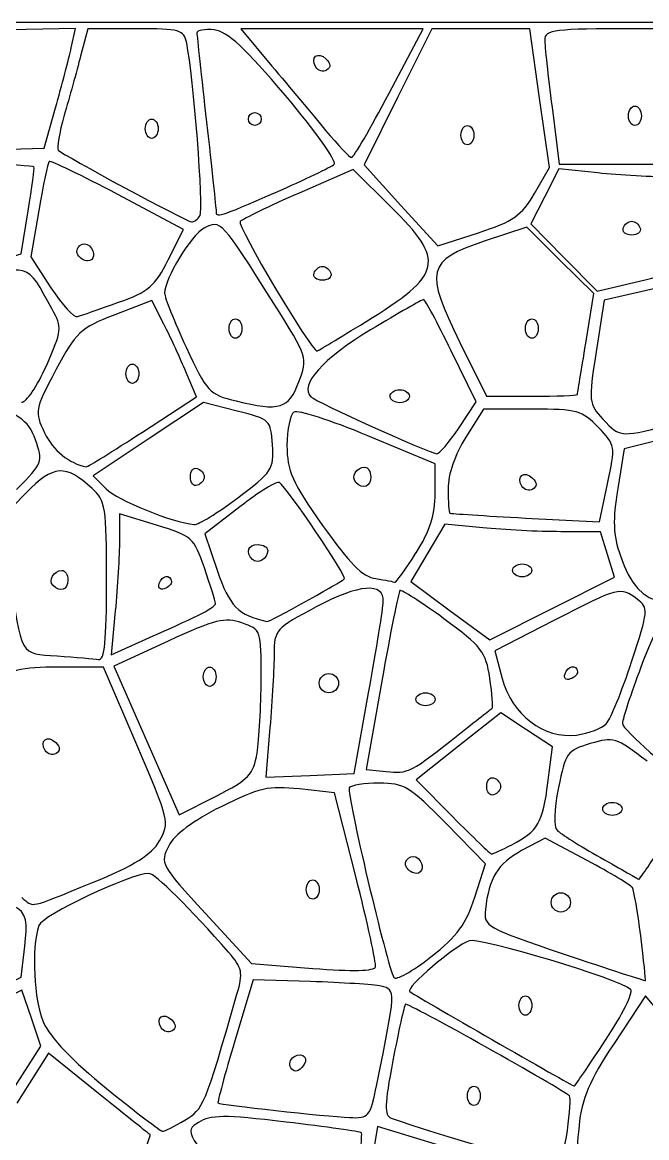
# Model space of a CAD drawing. Extents: x 1 to 601, y -4 to 449.
# Drawn here: x 448.6 to 521.2, y 319.4 to 449.1 of the extents above; entities that cross this region are included whole.
import ezdxf

# ---------------------------------------------------------------- set-up
doc = ezdxf.new("R2010")
doc.units = 0
doc.layers.get('0').update_dxf_attribs({"linetype": 'CONTINUOUS'})

msp = doc.modelspace()

# ---------------------------------------------------------------- linework, layer by layer
at = {"color": 7}
for points in [[(0.875971, 224.12403), (0.875971, 449.124032), (300.87597, 449.124032), (600.87597, 449.124032), (600.87597, 224.12403), (600.87597, -0.87597), (300.87597, -0.87597), (0.875971, -0.87597)], [(482.727668, 443.911697)], [(491.264955, 440.874032)], [(474.87597, 437.874032)], [(519.12597, 438.249032)], [(462.87597, 436.749032)], [(499.62597, 435.999032)], [(478.02714, 429.332852)], [(508.174035, 429.221819)], [(469.259062, 426.637133)], [(518.519723, 425.180282)], [(455.033003, 422.072209)], [(482.519723, 419.930284)], [(459.764828, 416.555344)], [(488.492393, 414.258926)], [(472.62597, 413.499034)], [(507.12597, 413.499034)], [(451.36395, 409.182574)], [(460.62597, 408.249034)], [(480.757493, 407.298806)], [(491.37597, 405.624034)], [(513.165713, 405.811534)], [(462.548918, 401.466206)], [(499.369072, 401.917976)], [(468.12597, 396.249034)], [(487.396358, 395.603644)], [(506.727668, 395.161699)], [(473.64903, 393.811534)], [(475.35558, 386.644421)], [(505.62597, 385.374034)], [(458.37597, 384.118294)], [(452.146358, 383.603644)], [(464.48847, 383.836534)], [(481.534672, 381.746531)], [(469.063553, 380.147509)], [(469.62597, 372.99903)], [(511.73847, 373.336537)], [(483.12597, 372.24903)], [(494.37597, 370.37403)], [(516.547222, 367.536375)], [(499.25097, 366.192915)], [(451.227668, 364.411695)], [(475.887735, 364.144335)], [(502.62597, 360.24903)], [(516.12597, 357.62403)], [(505.530338, 353.449575)], [(493.283003, 350.822205)], [(456.72648, 349.059825)], [(487.383638, 349.74903)], [(481.62597, 348.24903)], [(501.244575, 347.362395)], [(510.12597, 346.74903)], [(520.55631, 342.84213)], [(506.37597, 334.74903)], [(464.727668, 332.161695)], [(516.454433, 330.710535)], [(479.82339, 327.50688)], [(489.82368, 325.56153)], [(500.37597, 324.24903)], [(467.46765, 321.42249)], [(512.015303, 320.22825)]]:
    msp.add_lwpolyline(points, close=True, dxfattribs=at)
for points in [[(454.253782, 446.136851), (454.75521, 448.419813), (445.180935, 448.209422), (435.606668, 447.999032), (434.999423, 445.749032)], [(461.765587, 448.374032), (456.183787, 448.374032), (455.351677, 445.186532)], [(491.264955, 440.874032), (495.23655, 448.374032), (484.616347, 448.374032), (473.996145, 448.374032), (477.623558, 444.039903)], [(508.174035, 429.221819), (509.926762, 432.249032), (508.786935, 440.311532), (507.6471, 448.374032), (501.93252, 448.374032), (496.21794, 448.374032), (492.279277, 440.454477), (488.340622, 432.534922), (492.63531, 427.821837), (496.92999, 423.108754), (501.675652, 424.651679)], [(529.496633, 442.936532), (530.104837, 448.374032), (519.7404, 448.374032)], [(435.954277, 438.784317), (437.516378, 434.069602), (444.31716, 434.284317), (451.11795, 434.499032), (452.435152, 439.176461)], [(510.224092, 439.237326), (511.072215, 432.624032), (519.565102, 432.624032), (528.057997, 432.624032), (528.473213, 435.061532)], [(515.552205, 431.598953), (511.008405, 432.073874), (509.376997, 428.876047), (507.74559, 425.678222), (511.609365, 421.765849), (515.47314, 417.853466), (521.237055, 419.215639)], [(491.470433, 427.655559), (487.064888, 432.01513), (480.782933, 429.263939)], [(465.561892, 421.494259), (467.3451, 425.013253), (459.673035, 429.093668)], [(443.459468, 420.714026), (448.417973, 422.206954), (449.244225, 427.19324)], [(450.479325, 427.247834), (449.551852, 421.840811), (451.901415, 418.241224)], [(514.153815, 411.784841), (515.102183, 417.570656), (511.19037, 421.433884), (507.27855, 425.297104), (502.326105, 423.649037)], [(531.869445, 418.382681), (530.611215, 420.050756), (523.453718, 418.420219), (516.29622, 416.789681), (515.363865, 410.796199)], [(465.05514, 414.004751), (463.65342, 416.760476), (459.327195, 415.099714)], [(499.510358, 411.884111), (502.615035, 405.624034), (507.870503, 405.624034)], [(499.369073, 401.917976), (501.38346, 404.961911), (498.47955, 410.917976)], [(462.548918, 401.466206), (468.82686, 405.558379), (467.641868, 408.403706)], [(473.572568, 403.904651), (469.644165, 404.895934), (463.227593, 400.625794), (456.81102, 396.355646), (458.322953, 394.843714)], [(507.923153, 404.122691), (502.25097, 404.121191), (500.18847, 400.856389)], [(534.177203, 399.949001), (531.362925, 402.697076), (525.00252, 401.101841), (518.642122, 399.506606), (517.872697, 394.877816)], [(496.61877, 394.333369), (496.61127, 397.749034), (488.80107, 401.016394)], [(515.616495, 402.014231), (515.616495, 402.014389)], [(507.12597, 391.462706), (515.75097, 390.998876), (516.694313, 395.451731)], [(449.022038, 394.395611), (446.110358, 391.413776), (447.043598, 385.206401)], [(464.18847, 390.639199), (459.87597, 391.961711), (459.87072, 388.855369)], [(473.876962, 392.771974), (469.8087, 389.624186), (471.27114, 385.293679)], [(502.173488, 390.319639), (497.75097, 390.765244), (495.764115, 387.414311), (493.777268, 384.063379), (498.37248, 380.672614), (502.9677, 377.281841), (510.234188, 380.928334), (517.500668, 384.574834), (516.687488, 387.224434)], [(516.687488, 387.224434), (515.8743, 389.874034), (511.235153, 389.874034)], [(494.392193, 387.395869), (494.392485, 387.395869)], [(459.38352, 380.646371), (458.901645, 375.543701), (462.951345, 377.361956)], [(510.418432, 379.523434), (503.585895, 375.999034), (504.418432, 372.80715)], [(465.544957, 377.144261), (459.225525, 374.238488), (463.024237, 365.595172), (466.82295, 356.951872), (471.119482, 359.120752)], [(461.897918, 365.085082), (458.03433, 374.124037), (452.8506, 374.124037)], [(490.410278, 372.46776), (488.586473, 362.203365), (490.918717, 361.963387)], [(477.387802, 367.075342), (476.899635, 361.300335), (482.05227, 361.524682), (487.204897, 361.74903), (488.87907, 371.12403)], [(509.747002, 360.666652), (510.262605, 364.834282), (507.26544, 366.81771), (504.268267, 368.801145), (499.333882, 364.90995), (494.399498, 361.018755), (498.676755, 356.696393)], [(487.383638, 349.74903), (484.91271, 359.49903), (480.83184, 359.941065)], [(501.244575, 347.362395), (502.48818, 351.24903), (497.891243, 355.93653)], [(514.322715, 351.61701), (509.412848, 354.234998), (506.689605, 352.768433)], [(469.899705, 345.450383), (475.25097, 339.651735), (482.37597, 339.075383)], [(440.285828, 333.95382), (448.420703, 338.03361), (448.849448, 341.64132)], [(482.102985, 337.544273), (475.454993, 337.74903), (473.32101, 330.656003)], [(447.080175, 324.325298), (450.732953, 330.026565), (449.625788, 333.275903), (448.51863, 336.525233), (440.8848, 332.796758), (433.25097, 329.068283), (433.05558, 325.90866)], [(528.069135, 327.61152), (521.10906, 335.88567), (517.447215, 330.340987)], [(457.441852, 324.53121), (451.632727, 329.214862), (447.912382, 323.408122)], [(499.07832, 317.90172), (489.90567, 320.670038), (489.515175, 318.334538)]]:
    msp.add_lwpolyline(points, dxfattribs=at)
for points in [[(467.699617, 446.686532), (467.372482, 448.25382), (466.94976, 448.374032), (461.765587, 448.374032)], [(470.90589, 448.236349), (469.789432, 448.366874), (468.882555, 448.198121), (468.890602, 447.861349)], [(468.890602, 447.861349), (468.898627, 447.524575), (469.401525, 442.861532), (470.00811, 437.499032)], [(479.210557, 440.591206), (474.53775, 446.10781), (472.417567, 448.05962), (470.90589, 448.236349)], [(519.7404, 448.374032), (510.528465, 448.374032), (509.37597, 448.233734), (509.37597, 447.112326)], [(469.259062, 426.637159), (469.697932, 427.34723), (468.4872, 442.913249), (467.699617, 446.686532)], [(509.37597, 447.112326), (509.37597, 446.418388), (509.757623, 442.874638), (510.224092, 439.237326)], [(452.435152, 439.176461), (453.159622, 441.749047), (453.978, 444.881222), (454.253782, 446.136851)], [(455.351677, 445.186532), (454.894012, 443.433407), (454.038405, 440.33851), (453.450315, 438.308985)], [(482.72769, 443.911697), (482.015033, 445.06481), (482.991203, 445.808798), (483.95382, 444.846183)], [(477.623558, 444.039903), (479.618633, 441.656132), (482.43222, 438.287216), (483.87597, 436.553423)], [(483.99312, 443.571449), (483.57318, 443.311913), (483.003728, 443.465024), (482.727668, 443.911697)], [(483.95382, 444.846183), (484.492455, 444.307548), (484.505393, 443.888039), (483.99312, 443.571449)], [(484.868145, 432.612527), (485.207587, 432.926496), (482.661675, 436.516902), (479.210557, 440.591206)], [(486.897165, 433.387552), (487.11507, 433.380127), (489.08058, 436.749032), (491.264955, 440.874032)], [(474.87597, 437.874032), (474.87597, 438.286532), (475.21347, 438.624032), (475.62597, 438.624032)], [(475.62597, 438.624032), (476.03847, 438.624032), (476.37597, 438.286532), (476.37597, 437.874032)], [(519.12597, 438.249032), (519.12597, 438.867782), (519.46347, 439.374032), (519.87597, 439.374032)], [(519.87597, 439.374032), (520.28847, 439.374032), (520.62597, 438.867782), (520.62597, 438.249032)], [(453.450315, 438.308985), (452.862225, 436.279459), (452.548275, 434.451726), (452.752642, 434.247357)], [(462.87597, 436.749032), (462.87597, 437.367782), (463.21347, 437.874032), (463.62597, 437.874032)], [(463.62597, 437.874032), (464.03847, 437.874032), (464.37597, 437.367782), (464.37597, 436.749032)], [(470.00811, 437.499032), (470.614687, 432.136532), (471.11436, 427.495907), (471.118477, 427.186532)], [(475.62597, 437.124032), (475.21347, 437.124032), (474.87597, 437.461532), (474.87597, 437.874032)], [(476.37597, 437.874032), (476.37597, 437.461532), (476.03847, 437.124032), (475.62597, 437.124032)], [(519.87597, 437.124032), (519.46347, 437.124032), (519.12597, 437.630282), (519.12597, 438.249032)], [(520.62597, 438.249032), (520.62597, 437.630282), (520.28847, 437.124032), (519.87597, 437.124032)], [(463.62597, 435.624032), (463.21347, 435.624032), (462.87597, 436.130282), (462.87597, 436.749032)], [(464.37597, 436.749032), (464.37597, 436.130282), (464.03847, 435.624032), (463.62597, 435.624032)], [(483.87597, 436.553423), (485.31972, 434.81963), (486.67926, 433.394987), (486.897165, 433.387552)], [(499.62597, 435.999032), (499.62597, 436.617782), (499.96347, 437.124032), (500.37597, 437.124032)], [(500.37597, 434.874032), (499.96347, 434.874032), (499.62597, 435.380282), (499.62597, 435.999032)], [(500.37597, 437.124032), (500.78847, 437.124032), (501.12597, 436.617782), (501.12597, 435.999032)], [(501.12597, 435.999032), (501.12597, 435.380282), (500.78847, 434.874032), (500.37597, 434.874032)], [(452.752642, 434.247357), (453.339037, 433.660966), (467.69211, 425.94778), (468.269205, 425.908925)], [(449.910728, 432.300991), (449.822858, 432.367801), (446.96952, 432.604447), (443.569973, 432.826879)], [(449.244225, 427.19324), (449.698665, 429.935696), (449.99859, 432.234184), (449.910728, 432.300991)], [(451.70388, 432.914469), (451.540485, 432.771681), (450.98943, 430.221695), (450.479325, 427.247834)], [(459.673035, 429.093668), (455.4534, 431.337896), (451.867282, 433.057257), (451.70388, 432.914469)], [(478.02714, 429.332852), (481.450245, 430.822703), (484.528695, 432.298556), (484.868145, 432.612527)], [(524.365605, 431.124032), (522.017325, 431.124032), (518.051295, 431.337747), (515.552205, 431.598953)], [(471.118477, 427.186532), (471.129652, 426.350456), (471.287295, 426.399443), (478.02714, 429.332852)], [(480.782933, 429.263939), (477.327855, 427.750784), (474.239528, 426.259472), (473.919998, 425.949914)], [(501.675652, 424.651679), (505.75107, 425.976697), (506.668845, 426.622141), (508.174035, 429.221819)], [(488.492393, 414.258926), (497.533403, 419.814416), (497.868938, 421.323814), (491.470433, 427.655559)], [(468.269205, 425.908925), (468.554235, 425.889732), (468.999675, 426.217427), (469.259062, 426.637133)], [(477.83742, 416.421619), (471.75708, 426.075628), (471.64035, 426.202094), (469.74552, 425.188013)], [(473.919998, 425.949914), (473.49138, 425.534686), (482.172, 410.913866), (482.867393, 410.879749)], [(518.519723, 425.180282), (518.667533, 425.62372), (519.109095, 425.986532), (519.50097, 425.986532)], [(519.50097, 425.986532), (519.892845, 425.986532), (520.334407, 425.62372), (520.482217, 425.180282)], [(469.74552, 425.188013), (468.193755, 424.357532), (465.12597, 419.321591), (465.12597, 417.604759)], [(519.50097, 424.374032), (518.813468, 424.374032), (518.371905, 424.736845), (518.519723, 425.180282)], [(520.482217, 425.180282), (520.630035, 424.736845), (520.188472, 424.374032), (519.50097, 424.374032)], [(455.033003, 422.072209), (454.520692, 422.901131), (455.703803, 423.796198), (456.39636, 423.103646)], [(456.39636, 423.103646), (457.109453, 422.390554), (456.976553, 421.374034), (456.170235, 421.374034)], [(502.326105, 423.649037), (495.65508, 421.429061), (495.36912, 420.234236), (499.510358, 411.884111)], [(456.170235, 421.374034), (455.78208, 421.374034), (455.270325, 421.688209), (455.033003, 422.072209)], [(452.035763, 415.745074), (449.012685, 421.268539), (449.49912, 421.130389), (441.446648, 418.752424)], [(459.764828, 416.555344), (463.258028, 417.791081), (464.009992, 418.431731), (465.561892, 421.494259)], [(482.519723, 419.930284), (482.667533, 420.373721), (483.109095, 420.736534), (483.50097, 420.736534)], [(483.50097, 420.736534), (483.892845, 420.736534), (484.334408, 420.373721), (484.482218, 419.930284)], [(521.237055, 419.215639), (524.407207, 419.964836), (527.760345, 420.763391), (528.68847, 420.990214)], [(483.50097, 419.124034), (482.813468, 419.124034), (482.371905, 419.486846), (482.519723, 419.930284)], [(484.482218, 419.930284), (484.630035, 419.486846), (484.188473, 419.124034), (483.50097, 419.124034)], [(451.901415, 418.241224), (453.193673, 416.261449), (454.58847, 414.752741), (455.00097, 414.888529)], [(455.00097, 414.888529), (455.41347, 415.024324), (457.557203, 415.774391), (459.764828, 416.555344)], [(465.12597, 417.604759), (465.12597, 417.148789), (466.258342, 414.324859), (467.642348, 411.329351)], [(495.282165, 416.874034), (495.120757, 416.874034), (492.343462, 415.288804), (489.110407, 413.351306)], [(498.47955, 410.917976), (496.882395, 414.193804), (495.443572, 416.874034), (495.282165, 416.874034)], [(451.36395, 409.182574), (453.187335, 413.305564), (453.21627, 413.588171), (452.035763, 415.745074)], [(480.757493, 407.298806), (481.815915, 410.088266), (481.80516, 410.121859), (477.83742, 416.421619)], [(459.327195, 415.099714), (455.312775, 413.558644), (454.818623, 413.096254), (452.470965, 408.684176)], [(467.641868, 408.403706), (466.990117, 409.968634), (465.826095, 412.489106), (465.05514, 414.004751)], [(472.62597, 413.499034), (472.62597, 414.117784), (472.96347, 414.624034), (473.37597, 414.624034)], [(473.37597, 414.624034), (473.78847, 414.624034), (474.12597, 414.117784), (474.12597, 413.499034)], [(482.867393, 410.879749), (482.931443, 410.876749), (485.462678, 412.397231), (488.492393, 414.258926)], [(507.12597, 413.499034), (507.12597, 414.117784), (507.46347, 414.624034), (507.87597, 414.624034)], [(507.87597, 414.624034), (508.28847, 414.624034), (508.62597, 414.117784), (508.62597, 413.499034)], [(473.37597, 412.374034), (472.96347, 412.374034), (472.62597, 412.880284), (472.62597, 413.499034)], [(474.12597, 413.499034), (474.12597, 412.880284), (473.78847, 412.374034), (473.37597, 412.374034)], [(489.110407, 413.351306), (483.56061, 410.025431), (480.77472, 406.906556), (482.152567, 405.561814)], [(507.87597, 412.374034), (507.46347, 412.374034), (507.12597, 412.880284), (507.12597, 413.499034)], [(508.62597, 413.499034), (508.62597, 412.880284), (508.28847, 412.374034), (507.87597, 412.374034)], [(467.642348, 411.329351), (470.04501, 406.129106), (470.307675, 405.846716), (473.454848, 405.080381)], [(513.165713, 405.811534), (513.187538, 405.914659), (513.632213, 408.602651), (514.153815, 411.784841)], [(515.363865, 410.796199), (514.453927, 404.946889), (514.473068, 404.758466), (516.159472, 402.963371)], [(448.479743, 404.929204), (449.018063, 404.898829), (450.31596, 406.812874), (451.36395, 409.182574)], [(460.62597, 408.249034), (460.62597, 408.867784), (460.96347, 409.374034), (461.37597, 409.374034)], [(461.37597, 409.374034), (461.78847, 409.374034), (462.12597, 408.867784), (462.12597, 408.249034)], [(452.470965, 408.684176), (449.98839, 404.018546), (449.963775, 403.881574), (451.15773, 401.377826)], [(461.37597, 407.124034), (460.96347, 407.124034), (460.62597, 407.630284), (460.62597, 408.249034)], [(462.12597, 408.249034), (462.12597, 407.630284), (461.78847, 407.124034), (461.37597, 407.124034)], [(450.09123, 400.562689), (449.236793, 402.925601), (448.46358, 403.443866), (441.57621, 406.270024)], [(473.454848, 405.080381), (478.537103, 403.842859), (479.564633, 404.155001), (480.757493, 407.298806)], [(491.37597, 405.624034), (491.37597, 406.036534), (491.88222, 406.374034), (492.50097, 406.374034)], [(492.50097, 406.374034), (493.11972, 406.374034), (493.62597, 406.036534), (493.62597, 405.624034)], [(482.152567, 405.561814), (482.77107, 404.958169), (495.823162, 399.059479), (496.802827, 398.940851)], [(492.50097, 404.874034), (491.88222, 404.874034), (491.37597, 405.211534), (491.37597, 405.624034)], [(493.62597, 405.624034), (493.62597, 405.211534), (493.11972, 404.874034), (492.50097, 404.874034)], [(507.870503, 405.624034), (510.76101, 405.624034), (513.14385, 405.708409), (513.165713, 405.811534)], [(477.69057, 399.956194), (477.504683, 402.855514), (477.424125, 402.932749), (473.572568, 403.904651)], [(480.183278, 403.784629), (479.739098, 403.510114), (479.375678, 401.753689), (479.375678, 399.881471)], [(488.80107, 401.016394), (484.505468, 402.813439), (480.627458, 404.059151), (480.183278, 403.784629)], [(515.616495, 402.014389), (513.749198, 403.963429), (513.163523, 404.123929), (507.923153, 404.122691)], [(516.159472, 402.963371), (518.221027, 400.768946), (518.061435, 400.775869), (525.006075, 402.579491)], [(451.15773, 401.377826), (452.142097, 399.313579), (454.015477, 397.786436), (456.010972, 397.421569)], [(456.010972, 397.421569), (456.153968, 397.395394), (459.096045, 399.215509), (462.548918, 401.466206)], [(496.802827, 398.940851), (497.106352, 398.904101), (498.261157, 400.243804), (499.369072, 401.917976)], [(516.694313, 395.451731), (517.6242, 399.841061), (517.608825, 399.934691), (515.616495, 402.014231)], [(447.892875, 394.766261), (450.953078, 397.884371), (451.00767, 398.028326), (450.09123, 400.562689)], [(473.64903, 393.811534), (477.64761, 396.823834), (477.869745, 397.161566), (477.69057, 399.956194)], [(479.375678, 399.881471), (479.375678, 396.963094), (479.966738, 395.638714), (483.518438, 390.598834)], [(500.18847, 400.856389), (498.912788, 398.837074), (498.12597, 396.548651), (498.12597, 394.857731)], [(456.68847, 394.907096), (453.592433, 397.740836), (452.197703, 397.647784), (449.022038, 394.395611)], [(468.12597, 396.249034), (468.12597, 396.936536), (468.488783, 397.378099), (468.93222, 397.230281)], [(468.93222, 397.230281), (469.375658, 397.082471), (469.73847, 396.640909), (469.73847, 396.249034)], [(487.396358, 395.603644), (486.79716, 396.202841), (487.4745, 397.374034), (488.420235, 397.374034)], [(488.420235, 397.374034), (488.80839, 397.374034), (489.12597, 396.867784), (489.12597, 396.249034)], [(506.72769, 395.161699), (506.015033, 396.314809), (506.991203, 397.058801), (507.95382, 396.096184)], [(468.93222, 395.267786), (468.488783, 395.119969), (468.12597, 395.561531), (468.12597, 396.249034)], [(469.73847, 396.249034), (469.73847, 395.857159), (469.375658, 395.415596), (468.93222, 395.267786)], [(478.500487, 395.576584), (478.195095, 395.765329), (476.114505, 394.503251), (473.876962, 392.771974)], [(489.12597, 396.249034), (489.12597, 395.089226), (488.241, 394.759001), (487.396358, 395.603644)], [(507.95382, 396.096184), (508.492455, 395.557549), (508.505393, 395.138036), (507.99312, 394.821446)], [(458.37597, 384.118294), (458.37597, 392.747299), (458.263658, 393.465356), (456.68847, 394.907096)], [(458.322953, 394.843714), (459.6285, 393.538166), (466.08453, 390.931751), (468.58443, 390.700976)], [(486.061935, 384.369994), (486.40185, 384.644329), (479.40105, 395.020009), (478.500487, 395.576584)], [(498.12597, 394.857731), (498.12597, 393.354109), (498.210345, 392.079469), (498.31347, 392.025206)], [(507.99312, 394.821446), (507.57318, 394.561916), (507.003728, 394.715021), (506.727668, 395.161699)], [(517.872697, 394.877816), (517.265422, 391.224506), (517.331902, 389.575399), (518.188192, 387.052534)], [(468.58443, 390.700976), (469.04283, 390.658676), (471.3219, 392.058409), (473.64903, 393.811534)], [(494.392485, 387.395869), (496.033478, 389.983436), (496.624058, 391.823809), (496.61877, 394.333369)], [(498.31347, 392.025206), (498.416595, 391.970906), (502.38222, 391.717811), (507.12597, 391.462706)], [(469.753343, 385.657864), (468.55113, 389.170151), (468.328245, 389.369659), (464.18847, 390.639199)], [(483.518438, 390.598834), (486.653475, 386.150194), (488.158575, 384.644651), (489.705938, 384.409511)], [(511.235153, 389.874034), (508.683623, 389.874034), (504.605873, 390.074554), (502.173488, 390.319639)], [(459.87072, 388.855369), (459.86772, 387.146884), (459.648548, 383.452834), (459.38352, 380.646371)], [(475.35558, 386.644421), (474.510945, 387.489064), (474.841163, 388.374034), (476.00097, 388.374034)], [(476.00097, 388.374034), (476.61972, 388.374034), (477.12597, 388.056454), (477.12597, 387.668299)], [(477.12597, 387.668299), (477.12597, 386.722564), (475.954777, 386.045224), (475.35558, 386.644421)], [(491.954693, 383.986406), (492.066908, 383.924606), (493.163783, 385.458859), (494.392193, 387.395869)], [(518.188192, 387.052534), (520.415857, 380.489134), (524.31615, 380.019671), (532.233142, 385.362004)], [(452.146358, 383.603644), (451.54716, 384.202841), (452.2245, 385.374034), (453.170235, 385.374034)], [(453.170235, 385.374034), (453.55839, 385.374034), (453.87597, 384.867784), (453.87597, 384.249034)], [(471.065843, 381.556916), (471.032768, 381.800081), (470.442143, 383.645509), (469.753343, 385.657864)], [(505.62597, 385.374034), (505.62597, 385.786534), (506.13222, 386.124034), (506.75097, 386.124034)], [(506.75097, 384.624034), (506.13222, 384.624034), (505.62597, 384.961534), (505.62597, 385.374034)], [(506.75097, 386.124034), (507.36972, 386.124034), (507.87597, 385.786534), (507.87597, 385.374034)], [(507.87597, 385.374034), (507.87597, 384.961534), (507.36972, 384.624034), (506.75097, 384.624034)], [(447.043598, 385.206401), (448.548968, 375.193489), (448.239465, 375.734899), (452.635568, 375.424466)], [(453.87597, 384.249034), (453.87597, 383.089226), (452.991, 382.759001), (452.146358, 383.603644)], [(457.43847, 375.012769), (458.14527, 374.908177), (458.37597, 377.148896), (458.37597, 384.118294)], [(464.48847, 383.836534), (464.810753, 384.803381), (465.839453, 384.977059), (465.93222, 384.080284)], [(465.93222, 384.080284), (465.96312, 383.781221), (465.58347, 383.401534), (465.08847, 383.236534)], [(471.27114, 385.293679), (472.631025, 381.266831), (473.762715, 380.116114), (477.034672, 379.433246)], [(481.534673, 381.746531), (483.853635, 383.051404), (485.890905, 384.231964), (486.061935, 384.369994)], [(489.705938, 384.409511), (490.830548, 384.238609), (491.842485, 384.048214), (491.954693, 383.986406)], [(465.08847, 383.236534), (464.59347, 383.071534), (464.32347, 383.341534), (464.48847, 383.836534)], [(490.589602, 381.724061), (490.657177, 384.001016), (487.773727, 383.779436), (482.771557, 381.123266)], [(492.517448, 383.015509), (492.361598, 382.859666), (491.413373, 378.113179), (490.410278, 372.46776)], [(497.64207, 379.744166), (494.979375, 381.699251), (492.673297, 383.171359), (492.517448, 383.015509)], [(520.141073, 382.023251), (518.195632, 383.497024), (518.0484, 383.459171), (510.418432, 379.523434)], [(469.06347, 380.147509), (470.197845, 380.679521), (471.09891, 381.313759), (471.065843, 381.556916)], [(477.034672, 379.433246), (477.19071, 379.400696), (479.21571, 380.441659), (481.534672, 381.746531)], [(488.87907, 371.12403), (489.79986, 376.280284), (490.569607, 381.050291), (490.589602, 381.724061)], [(519.489262, 374.734613), (521.462452, 380.760311), (521.48439, 381.005621), (520.141073, 382.023251)], [(482.771557, 381.123266), (478.065225, 378.624191), (477.87597, 378.414041), (477.87597, 375.687026)], [(462.951345, 377.361956), (465.178688, 378.361999), (467.929178, 379.615496), (469.063553, 380.147509)], [(474.120187, 379.263664), (472.15917, 379.947281), (471.038617, 379.670329), (465.544957, 377.144261)], [(476.367712, 372.738157), (476.375962, 378.446749), (476.363962, 378.481481), (474.120187, 379.263664)], [(502.98591, 372.838005), (502.529003, 375.884906), (502.043392, 376.512491), (497.64207, 379.744166)], [(524.464838, 379.940029), (522.982433, 379.781509), (522.320325, 378.792514), (520.571168, 374.124037)], [(452.635568, 375.424466), (454.76154, 375.274339), (456.922845, 375.089074), (457.43847, 375.012769)], [(477.87597, 375.687026), (477.87597, 374.126858), (477.656295, 370.251593), (477.387802, 367.075342)], [(452.8506, 374.124037), (448.365855, 374.124037), (447.15003, 373.80855), (443.83392, 371.784337)], [(469.62597, 372.99903), (469.62597, 373.617787), (469.96347, 374.124037), (470.37597, 374.124037)], [(470.37597, 374.124037), (470.78847, 374.124037), (471.12597, 373.617787), (471.12597, 372.99903)], [(511.73847, 373.336537), (512.060753, 374.303385), (513.089452, 374.477062), (513.18222, 373.580287)], [(516.547222, 367.536375), (517.042298, 368.065837), (518.366212, 371.305035), (519.489262, 374.734613)], [(520.571168, 374.124037), (519.41202, 371.03028), (518.443905, 368.092612), (518.4198, 367.595888)], [(470.37597, 371.87403), (469.96347, 371.87403), (469.62597, 372.38028), (469.62597, 372.99903)], [(471.12597, 372.99903), (471.12597, 372.38028), (470.78847, 371.87403), (470.37597, 371.87403)], [(475.887735, 364.144335), (476.147182, 365.714415), (476.363175, 369.58164), (476.367712, 372.738157)], [(483.12597, 372.24903), (483.12597, 372.86778), (483.63222, 373.374037), (484.25097, 373.374037)], [(484.25097, 373.374037), (484.86972, 373.374037), (485.37597, 372.86778), (485.37597, 372.24903)], [(503.244735, 369.33159), (503.378805, 369.41682), (503.26236, 370.994708), (502.98591, 372.838005)], [(504.418432, 372.80715), (505.512255, 368.613533), (509.330085, 365.708655), (513.074032, 366.221362)], [(512.33847, 372.73653), (511.84347, 372.57153), (511.57347, 372.84153), (511.73847, 373.336537)], [(513.18222, 373.580287), (513.21312, 373.281225), (512.83347, 372.90153), (512.33847, 372.73653)], [(484.25097, 371.12403), (483.63222, 371.12403), (483.12597, 371.63028), (483.12597, 372.24903)], [(485.37597, 372.24903), (485.37597, 371.63028), (484.86972, 371.12403), (484.25097, 371.12403)], [(494.37597, 370.37403), (494.37597, 370.78653), (494.88222, 371.12403), (495.50097, 371.12403)], [(495.50097, 371.12403), (496.11972, 371.12403), (496.62597, 370.78653), (496.62597, 370.37403)], [(495.50097, 369.62403), (494.88222, 369.62403), (494.37597, 369.96153), (494.37597, 370.37403)], [(496.62597, 370.37403), (496.62597, 369.96153), (496.11972, 369.62403), (495.50097, 369.62403)], [(499.25097, 366.192915), (501.31347, 367.83396), (503.110665, 369.24636), (503.244735, 369.33159)], [(513.074032, 366.221362), (514.489215, 366.415155), (516.052148, 367.006912), (516.547222, 367.536375)], [(518.4198, 367.595888), (518.3835, 366.847463), (524.718248, 361.37403), (525.62076, 361.37403)], [(451.22769, 364.411695), (450.515033, 365.564805), (451.491203, 366.308797), (452.45382, 365.34618)], [(490.918717, 361.963387), (493.483252, 361.6995), (493.815533, 361.868167), (499.25097, 366.192915)], [(521.289337, 363.162653), (517.67766, 365.945925), (517.381575, 366.038235), (514.670978, 365.226128)], [(452.45382, 365.34618), (452.992455, 364.807545), (453.005393, 364.38804), (452.49312, 364.07145)], [(464.527418, 353.895877), (465.734753, 355.99953), (465.677752, 356.242057), (461.897918, 365.085082)], [(514.670978, 365.226128), (511.985715, 364.421603), (511.7874, 364.146735), (510.97554, 360.104168)], [(452.49312, 364.07145), (452.07318, 363.811913), (451.503728, 363.965025), (451.227668, 364.411695)], [(471.119482, 359.120752), (474.97707, 361.06806), (475.464202, 361.581277), (475.887735, 364.144335)], [(502.62597, 360.24903), (502.62597, 360.936532), (502.988782, 361.378095), (503.43222, 361.230277)], [(503.43222, 361.230277), (503.875657, 361.082468), (504.23847, 360.640905), (504.23847, 360.24903)], [(480.83184, 359.941065), (477.224198, 360.331845), (476.166165, 360.092715), (471.707918, 357.878933)], [(486.625335, 360.06153), (486.280673, 359.489903), (491.041193, 339.272475), (491.815433, 338.01972)], [(490.129403, 360.62403), (488.388705, 360.62403), (486.811875, 360.370905), (486.625335, 360.06153)], [(497.891243, 355.93653), (493.69077, 360.21975), (493.021343, 360.62403), (490.129403, 360.62403)], [(503.43222, 359.267783), (502.988783, 359.119965), (502.62597, 359.561528), (502.62597, 360.24903)], [(504.23847, 360.24903), (504.23847, 359.857155), (503.875658, 359.415593), (503.43222, 359.267783)], [(505.530337, 353.449575), (508.578607, 355.025895), (509.175563, 356.047627), (509.747002, 360.666652)], [(510.97554, 360.104168), (510.447173, 357.473228), (510.385335, 355.564665), (510.814553, 355.135447)], [(516.12597, 357.62403), (516.12597, 358.03653), (516.63222, 358.37403), (517.25097, 358.37403)], [(517.25097, 358.37403), (517.86972, 358.37403), (518.37597, 358.03653), (518.37597, 357.62403)], [(471.707918, 357.878933), (468.453443, 356.262893), (466.289565, 354.64314), (465.606653, 353.311898)], [(517.25097, 356.87403), (516.63222, 356.87403), (516.12597, 357.21153), (516.12597, 357.62403)], [(518.37597, 357.62403), (518.37597, 357.21153), (517.86972, 356.87403), (517.25097, 356.87403)], [(498.676755, 356.696393), (501.02925, 354.319095), (503.065718, 352.37403), (503.20224, 352.37403)], [(510.814553, 355.135447), (511.197855, 354.752145), (513.477855, 353.320995), (515.881215, 351.95511)], [(456.72648, 349.059825), (461.642505, 351.070432), (463.603575, 352.286168), (464.527418, 353.895877)], [(465.606653, 353.311898), (464.570145, 351.291338), (464.658188, 351.13011), (469.899705, 345.450383)], [(503.20224, 352.37403), (503.338763, 352.37403), (504.386408, 352.858027), (505.530338, 353.449575)], [(520.332285, 349.422855), (520.376985, 349.396005), (521.659133, 351.249945), (523.18146, 353.542725)], [(493.283003, 350.822205), (492.770693, 351.651128), (493.953803, 352.546193), (494.64636, 351.853643)], [(494.64636, 351.853643), (495.359453, 351.14055), (495.226553, 350.12403), (494.420235, 350.12403)], [(506.689605, 352.768433), (503.922788, 351.278408), (502.874168, 349.578593), (502.47375, 345.934538)], [(519.57963, 348.46713), (519.388755, 348.759675), (517.023143, 350.177123), (514.322715, 351.61701)], [(515.881215, 351.95511), (518.284582, 350.589225), (520.287563, 349.449713), (520.332285, 349.422855)], [(494.420235, 350.12403), (494.03208, 350.12403), (493.520325, 350.438213), (493.283003, 350.822205)], [(448.492095, 347.31153), (449.970195, 346.12773), (449.111798, 345.94548), (456.72648, 349.059825)], [(463.279163, 350.130098), (461.247615, 350.145923), (450.848685, 345.219593), (450.483263, 344.06823)], [(472.578263, 340.946228), (468.165968, 346.003635), (463.993365, 350.124525), (463.279163, 350.130098)], [(481.62597, 348.24903), (481.62597, 348.86778), (481.96347, 349.37403), (482.37597, 349.37403)], [(482.37597, 349.37403), (482.78847, 349.37403), (483.12597, 348.86778), (483.12597, 348.24903)], [(489.67776, 339.24903), (489.774998, 339.66153), (488.742645, 344.38653), (487.383638, 349.74903)], [(482.37597, 347.12403), (481.96347, 347.12403), (481.62597, 347.63028), (481.62597, 348.24903)], [(483.12597, 348.24903), (483.12597, 347.63028), (482.78847, 347.12403), (482.37597, 347.12403)], [(510.12597, 346.74903), (510.12597, 347.36778), (510.63222, 347.87403), (511.25097, 347.87403)], [(511.25097, 347.87403), (511.86972, 347.87403), (512.37597, 347.36778), (512.37597, 346.74903)], [(520.55631, 342.84213), (520.210013, 345.643335), (519.770505, 348.174585), (519.57963, 348.46713)], [(448.849448, 341.64132), (449.473755, 346.89459), (448.931505, 347.12403), (435.89193, 347.12403)], [(496.119563, 340.405755), (499.213883, 342.853215), (500.25315, 344.263913), (501.244575, 347.362395)], [(511.25097, 345.62403), (510.63222, 345.62403), (510.12597, 346.13028), (510.12597, 346.74903)], [(512.37597, 346.74903), (512.37597, 346.13028), (511.86972, 345.62403), (511.25097, 345.62403)], [(502.47375, 345.934538), (502.257765, 343.968953), (502.5369, 343.810613), (511.62597, 340.743008)], [(450.483263, 344.06823), (449.609745, 341.31603), (449.899418, 335.372828), (451.033545, 332.778195)], [(519.376965, 336.617108), (518.046105, 337.829085), (501.840698, 342.712148), (500.581095, 342.280733)], [(521.09346, 337.663965), (521.14431, 337.710765), (520.902615, 340.040925), (520.55631, 342.84213)], [(500.581095, 342.280733), (498.907403, 341.707493), (493.162178, 336.827078), (493.643543, 336.387465)], [(473.55444, 336.071228), (474.286455, 338.606783), (474.187305, 339.101933), (472.578263, 340.946228)], [(491.815433, 338.01972), (492.047933, 337.643535), (493.984785, 338.717258), (496.119563, 340.405755)], [(511.62597, 340.743008), (516.78222, 339.002745), (521.042588, 337.617173), (521.09346, 337.663965)], [(482.37597, 339.075383), (486.98559, 338.702505), (489.563385, 338.76381), (489.67776, 339.24903)], [(490.34343, 336.991335), (489.467573, 337.182833), (485.759378, 337.431653), (482.102985, 337.544273)], [(467.46765, 321.42249), (469.683458, 322.731405), (469.748198, 322.887195), (473.55444, 336.071228)], [(489.82368, 325.56153), (492.066773, 336.54603), (492.069855, 336.613868), (490.34343, 336.991335)], [(493.643543, 336.387465), (493.957598, 336.10065), (512.629643, 325.38447), (512.82843, 325.376955)], [(516.454433, 330.710535), (518.406128, 333.645608), (519.721268, 336.30357), (519.376965, 336.617108)], [(493.156035, 334.904093), (493.012853, 334.76091), (492.357728, 331.807793), (491.700203, 328.341608)], [(512.26545, 324.231427), (511.47255, 325.014968), (493.374645, 335.122703), (493.156035, 334.904093)], [(506.37597, 334.74903), (506.37597, 335.36778), (506.71347, 335.87403), (507.12597, 335.87403)], [(507.12597, 333.62403), (506.71347, 333.62403), (506.37597, 334.13028), (506.37597, 334.74903)], [(507.12597, 335.87403), (507.53847, 335.87403), (507.87597, 335.36778), (507.87597, 334.74903)], [(507.87597, 334.74903), (507.87597, 334.13028), (507.53847, 333.62403), (507.12597, 333.62403)], [(464.72769, 332.161695), (464.015033, 333.314805), (464.991203, 334.058798), (465.95382, 333.09618)], [(451.033545, 332.778195), (451.794143, 331.038113), (454.440218, 328.267065), (458.374373, 325.090695)], [(465.99312, 331.82145), (465.57318, 331.561913), (465.003728, 331.715025), (464.727668, 332.161695)], [(465.95382, 333.09618), (466.492455, 332.557545), (466.505393, 332.13804), (465.99312, 331.82145)], [(473.32101, 330.656003), (472.14732, 326.75484), (471.257663, 323.50167), (471.343995, 323.426738)], [(512.82843, 325.376955), (512.87103, 325.375455), (514.502738, 327.775455), (516.454433, 330.710535)], [(517.447215, 330.340987), (514.571993, 325.987395), (513.696, 323.930363), (513.36933, 320.76525)], [(479.82339, 327.506858), (479.563853, 327.926798), (479.716965, 328.49625), (480.163635, 328.77231)], [(480.163635, 328.77231), (481.316745, 329.484968), (482.060738, 328.508798), (481.09812, 327.54618)], [(491.700203, 328.341608), (490.71612, 323.15394), (490.681223, 321.97419), (491.50284, 321.67041)], [(481.09812, 327.54618), (480.559485, 327.007545), (480.13998, 326.994608), (479.82339, 327.50688)], [(463.451475, 319.722787), (463.341195, 319.791412), (460.636867, 321.9552), (457.441852, 324.53121)], [(458.374373, 325.090695), (461.757713, 322.35903), (464.69322, 320.12403), (464.897715, 320.12403)], [(486.635295, 321.72855), (488.930708, 321.62793), (489.049605, 321.77085), (489.82368, 325.56153)], [(500.37597, 324.24903), (500.37597, 324.86778), (500.71347, 325.37403), (501.12597, 325.37403)], [(501.12597, 325.37403), (501.53847, 325.37403), (501.87597, 324.86778), (501.87597, 324.24903)], [(471.343995, 323.426738), (471.584003, 323.21844), (483.933038, 321.847005), (486.635295, 321.72855)], [(501.12597, 323.12403), (500.71347, 323.12403), (500.37597, 323.63028), (500.37597, 324.24903)], [(501.87597, 324.24903), (501.87597, 323.63028), (501.53847, 323.12403), (501.12597, 323.12403)], [(512.015303, 320.22825), (512.298353, 322.28625), (512.41092, 324.087675), (512.26545, 324.231427)], [(479.279992, 321.197722), (471.996773, 322.057402), (470.504775, 322.05018), (469.065488, 321.148298)], [(464.897715, 320.12403), (465.102218, 320.12403), (466.258688, 320.70834), (467.46765, 321.42249)], [(469.065488, 321.148298), (467.398823, 320.103907), (467.465235, 319.991805), (475.012845, 311.108085)], [(488.042685, 319.957313), (487.914165, 320.085832), (483.97095, 320.64402), (479.279992, 321.197722)], [(491.50284, 321.67041), (496.654515, 319.765688), (509.93889, 315.959378), (510.625823, 316.191195)], [(513.36933, 320.76525), (512.958893, 316.788532), (512.98731, 316.716802), (515.47713, 315.443947)], [(461.341267, 314.660138), (462.612157, 317.37597), (463.561755, 319.65417), (463.451475, 319.722787)], [(487.245743, 312.344648), (487.812585, 316.403093), (488.171213, 319.828792), (488.042685, 319.957313)], [(510.625823, 316.191195), (511.106993, 316.353578), (511.73226, 318.17025), (512.015303, 320.22825)]]:
    msp.add_open_spline(points, degree=3, dxfattribs=at)

doc.saveas('drawing.dxf')
